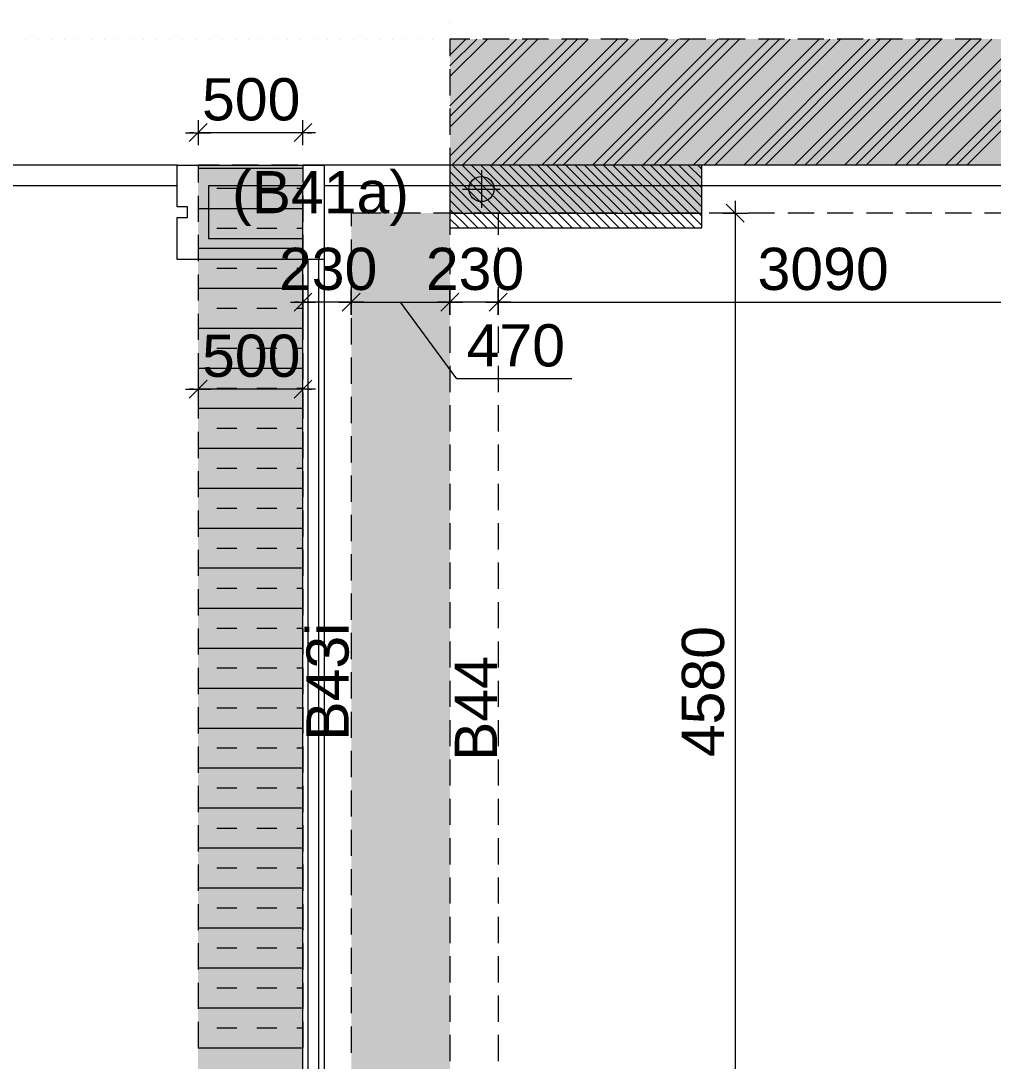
# Model space of a CAD drawing. Header units: millimetres. Extents: x -1303 to 98744, y -1303 to 90097.
# Drawn here: x 6349 to 10983, y 76402 to 81359 of the extents above; entities that cross this region are included whole.
import ezdxf

# ---------------------------------------------------------------- set-up
doc = ezdxf.new("R2010")
doc.units = ezdxf.units.MM
doc.layers.add('PDF_Geometry', color=7, linetype='Continuous')
doc.layers.add('PDF_Text', color=7, linetype='Continuous')
doc.layers.add('PDF_Solid Fills', color=192, linetype='Continuous', true_color=0xc2c0c0c0)
doc.styles.add('PDF ArialMT', font='arial.ttf')

msp = doc.modelspace()

# ---------------------------------------------------------------- hatches: boundary and pattern name
at = {"layer": 'PDF_Solid Fills', "true_color": 0x00007f}
h = msp.add_hatch(color=254, dxfattribs=at)
h.paths.add_polyline_path([(74624.31541, 16167.67383), (74624.31541, 15567.81796), (9799.46285, 14130.21454), (9804.28731, 14730.15409)], flags=0)
h.paths.add_polyline_path([(7404.275, 37242.73593), (8004.29925, 37242.73593), (8004.29925, 16872.72168), (7404.275, 16872.72168)], flags=0)
h.paths.add_polyline_path([(8004.29925, 16872.72168), (7983.4807, 16679.51365), (7983.31127, 16481.90264), (8004.55339, 16283.02302), (8047.46016, 16086.42856), (8111.52536, 15895.75776), (8195.3089, 15714.14292), (8297.03284, 15544.62953), (8413.99157, 15389.5038), (8546.60657, 15247.57974), (8696.06174, 15118.18072), (8860.41285, 15004.26957), (9037.28897, 14908.29987), (9223.47415, 14832.13321), (9415.6677, 14776.86981), (9610.40055, 14743.01796), (9804.28731, 14730.15409), (9799.46285, 14130.21454), (9584.16557, 14140.28601), (9363.53556, 14170.83718), (9140.28256, 14223.64598), (8917.70726, 14299.55851), (8699.36241, 14399.25246), (8488.88858, 14522.21955), (8289.92424, 14667.61267), (8106.02423, 14833.65595), (7940.23508, 15017.64068), (7795.09507, 15216.68973), (7672.21268, 15427.33299), (7572.77287, 15645.76255), (7497.02977, 15868.42256), (7444.47407, 16091.67659), (7414.09232, 16312.38925), (7404.275, 16527.68859), (7404.275, 16872.72168), (8004.29925, 16872.72168)], flags=0)
h.paths.add_polyline_path([(7194.30944, 37692.71099), (7194.30944, 80672.7138), (7694.3009, 80672.7138), (7694.3009, 37692.71099)], flags=0)

# ---------------------------------------------------------------- linework, layer by layer
at = {"layer": 'PDF_Geometry', "lineweight": 0}
for points in [[(8394.18852, 81359.31296), (8394.18852, 81359.31296)], [(8394.18852, 81349.15576), (8394.18852, 81349.15576)], [(6371.53994, 81272.1461), (6371.53994, 81272.1461)], [(6434.16607, 81272.1461), (6434.16607, 81272.1461)], [(6495.94559, 81272.1461), (6495.94559, 81272.1461)], [(6558.57172, 81272.1461), (6558.57172, 81272.1461)], [(6621.19734, 81272.1461), (6621.19734, 81272.1461)], [(6683.82346, 81272.1461), (6683.82346, 81272.1461)], [(6746.44908, 81272.1461), (6746.44908, 81272.1461)], [(6809.07521, 81272.1461), (6809.07521, 81272.1461)], [(6871.70134, 81272.1461), (6871.70134, 81272.1461)], [(6933.48086, 81272.1461), (6933.48086, 81272.1461)], [(6996.10648, 81272.1461), (6996.10648, 81272.1461)], [(7058.73261, 81272.1461), (7058.73261, 81272.1461)], [(7121.35873, 81272.1461), (7121.35873, 81272.1461)], [(7183.98435, 81272.1461), (7183.98435, 81272.1461)], [(7246.61048, 81272.1461), (7246.61048, 81272.1461)], [(7309.2361, 81272.1461), (7309.2361, 81272.1461)], [(7371.01613, 81272.1461), (7371.01613, 81272.1461)], [(7433.64227, 81272.1461), (7433.64227, 81272.1461)], [(7496.26736, 81272.1461), (7496.26736, 81272.1461)], [(7558.89349, 81272.1461), (7558.89349, 81272.1461)], [(7621.51962, 81272.1461), (7621.51962, 81272.1461)], [(7684.14575, 81272.1461), (7684.14575, 81272.1461)], [(7746.77188, 81272.1461), (7746.77188, 81272.1461)], [(7808.55089, 81272.1461), (7808.55089, 81272.1461)], [(7871.17702, 81272.1461), (7871.17702, 81272.1461)], [(7933.80315, 81272.1461), (7933.80315, 81272.1461)], [(7996.42928, 81272.1461), (7996.42928, 81272.1461)], [(8059.05437, 81272.1461), (8059.05437, 81272.1461)], [(8121.68051, 81272.1461), (8121.68051, 81272.1461)], [(8183.46054, 81272.1461), (8183.46054, 81272.1461)], [(8246.08668, 81272.1461), (8246.08668, 81272.1461)], [(8308.71177, 81272.1461), (8308.71177, 81272.1461)], [(8488.97329, 81272.1461), (8394.18852, 81272.1461), (8394.18852, 81190.8967)], [(8394.18852, 81195.12818), (8470.35519, 81272.1461)], [(8394.18852, 80954.785), (8711.54962, 81272.1461)], [(8394.18852, 80714.43356), (8951.89693, 81272.1461)], [(8394.18852, 81144.3504), (8521.97905, 81272.1461)], [(8394.18852, 80904.00722), (8762.3274, 81272.1461)], [(8394.18852, 81093.57263), (8572.75682, 81272.1461)], [(8394.18852, 80853.22945), (8813.10517, 81272.1461)], [(8394.18852, 81272.1461), (8394.18852, 81272.1461)], [(8394.18852, 81272.1461), (8394.18852, 81272.1461)], [(8394.18852, 81272.1461), (8394.18852, 81272.1461)], [(8402.65149, 80672.11875), (9002.67471, 81272.1461)], [(8453.42926, 80672.11875), (9053.45248, 81272.1461)], [(8676.00456, 81272.1461), (8551.59942, 81272.1461)], [(8592.22102, 80672.11875), (9192.24528, 81272.1461)], [(8642.9988, 80672.11875), (9243.02306, 81272.1461)], [(8693.77657, 80672.11875), (9293.80083, 81272.1461)], [(8863.88295, 81272.1461), (8738.63069, 81272.1461)], [(8832.56937, 80672.11875), (9432.59362, 81272.1461)], [(8883.34715, 80672.11875), (9483.3714, 81272.1461)], [(9051.7603, 81272.1461), (8926.50804, 81272.1461)], [(8934.12492, 80672.11875), (9534.14917, 81272.1461)], [(9072.91771, 80672.11875), (9672.94196, 81272.1461)], [(9238.79158, 81272.1461), (9113.54035, 81272.1461)], [(9123.69549, 80672.11875), (9723.71974, 81272.1461)], [(9174.47326, 80672.11875), (9774.49752, 81272.1461)], [(9426.66996, 81272.1461), (9301.4177, 81272.1461)], [(9313.26605, 80672.11875), (9913.29031, 81272.1461)], [(9364.04383, 80672.11875), (9964.06809, 81272.1461)], [(9415.6677, 80672.11875), (10014.84587, 81272.1461)], [(9613.70123, 81272.1461), (9488.44897, 81272.1461)], [(9553.6144, 80672.11875), (10153.63762, 81272.1461)], [(9604.39218, 80672.11875), (10204.4154, 81272.1461)], [(9656.01604, 80672.11875), (10256.0403, 81272.1461)], [(9801.57859, 81272.1461), (9676.32736, 81272.1461)], [(9793.96171, 80672.11875), (10393.98597, 81272.1461)], [(9844.73949, 80672.11875), (10444.76375, 81272.1461)], [(9988.60985, 81272.1461), (9864.20472, 81272.1461)], [(9896.36439, 80672.11875), (10496.38761, 81272.1461)], [(10034.31006, 80672.11875), (10634.33432, 81272.1461)], [(10176.48824, 81272.1461), (10051.23599, 81272.1461)], [(10085.08784, 80672.11875), (10685.11209, 81272.1461)], [(10136.7117, 80672.11875), (10736.73596, 81272.1461)], [(10363.51951, 81272.1461), (10239.11438, 81272.1461)], [(10274.6584, 80672.11875), (10874.68266, 81272.1461)], [(10326.28227, 80672.11875), (10926.30653, 81272.1461), (10801.05426, 81272.1461)], [(10377.06005, 80672.11875), (10977.0843, 81272.1461)], [(10551.39687, 81272.1461), (10426.14564, 81272.1461)], [(10515.00675, 80672.11875), (11115.03101, 81272.1461)], [(10566.63061, 80672.11875), (11166.65487, 81272.1461)], [(10739.27526, 81272.1461), (10614.023, 81272.1461)], [(10617.40839, 80672.11875), (11217.43264, 81272.1461)], [(10755.3551, 80672.11875), (11355.37832, 81272.1461)], [(10806.97896, 80672.11875), (11407.00322, 81272.1461)], [(10857.75673, 80672.11875), (11457.78099, 81272.1461)], [(8394.18852, 81128.27573), (8394.18852, 81003.86853)], [(8394.18852, 80941.2393), (8394.18852, 80815.98911)], [(7194.14001, 80826.14632), (7194.14001, 80826.14632)], [(7693.4548, 80826.14632), (7693.4548, 80826.14632)], [(7194.14001, 80749.13667), (7194.14001, 80749.13667)], [(7693.4548, 80749.13667), (7693.4548, 80749.13667)], [(8394.18852, 80753.36815), (8394.18852, 80672.11875), (8293.47906, 80672.11875)], [(6371.53994, 80672.11875), (6371.53994, 80672.11875)], [(6371.53994, 80672.11875), (6371.53994, 80672.11875)], [(6434.16607, 80672.11875), (6434.16607, 80672.11875)], [(6434.16607, 80672.11875), (6434.16607, 80672.11875)], [(6495.94559, 80672.11875), (6495.94559, 80672.11875)], [(6495.94559, 80672.11875), (6495.94559, 80672.11875)], [(6558.57172, 80672.11875), (6558.57172, 80672.11875)], [(6558.57172, 80672.11875), (6558.57172, 80672.11875)], [(6621.19734, 80672.11875), (6621.19734, 80672.11875)], [(6621.19734, 80672.11875), (6621.19734, 80672.11875)], [(6683.82346, 80672.11875), (6683.82346, 80672.11875)], [(6683.82346, 80672.11875), (6683.82346, 80672.11875)], [(6746.44908, 80672.11875), (6746.44908, 80672.11875)], [(6746.44908, 80672.11875), (6746.44908, 80672.11875)], [(6809.07521, 80672.11875), (6809.07521, 80672.11875)], [(6809.07521, 80672.11875), (6809.07521, 80672.11875)], [(6871.70134, 80672.11875), (6871.70134, 80672.11875)], [(6871.70134, 80672.11875), (6871.70134, 80672.11875)], [(6933.48086, 80672.11875), (6933.48086, 80672.11875)], [(6933.48086, 80672.11875), (6933.48086, 80672.11875)], [(6996.10648, 80672.11875), (6996.10648, 80672.11875)], [(6996.10648, 80672.11875), (6996.10648, 80672.11875)], [(7058.73261, 80672.11875), (7058.73261, 80672.11875)], [(7058.73261, 80672.11875), (7058.73261, 80672.11875)], [(7121.35873, 80672.11875), (7121.35873, 80672.11875)], [(7121.35873, 80672.11875), (7121.35873, 80672.11875)], [(7183.98435, 80672.11875), (7183.98435, 80672.11875)], [(7183.98435, 80672.11875), (7183.98435, 80672.11875)], [(7294.00287, 80672.11875), (7194.14001, 80672.11875), (7194.14001, 80588.34038)], [(7194.14001, 80672.11875), (7194.14001, 80672.11875)], [(7194.14001, 80672.11875), (7194.14001, 80672.11875)], [(7246.61048, 80672.11875), (7246.61048, 80672.11875)], [(7246.61048, 80672.11875), (7246.61048, 80672.11875)], [(7309.2361, 80672.11875), (7309.2361, 80672.11875)], [(7309.2361, 80672.11875), (7309.2361, 80672.11875)], [(7481.03464, 80672.11875), (7356.62899, 80672.11875)], [(7371.01613, 80672.11875), (7371.01613, 80672.11875)], [(7371.01613, 80672.11875), (7371.01613, 80672.11875)], [(7433.64227, 80672.11875), (7433.64227, 80672.11875)], [(7433.64227, 80672.11875), (7433.64227, 80672.11875)], [(7496.26736, 80672.11875), (7496.26736, 80672.11875)], [(7496.26736, 80672.11875), (7496.26736, 80672.11875)], [(7668.91201, 80672.11875), (7543.66078, 80672.11875)], [(7558.89349, 80672.11875), (7558.89349, 80672.11875)], [(7558.89349, 80672.11875), (7558.89349, 80672.11875)], [(7621.51962, 80672.11875), (7621.51962, 80672.11875)], [(7621.51962, 80672.11875), (7621.51962, 80672.11875)], [(7684.14575, 80672.11875), (7684.14575, 80672.11875)], [(7684.14575, 80672.11875), (7684.14575, 80672.11875)], [(7693.4548, 80672.11875), (7693.4548, 80672.11875)], [(7693.4548, 80672.11875), (7693.4548, 80672.11875)], [(7855.94327, 80672.11875), (7731.53814, 80672.11875)], [(7746.77188, 80672.11875), (7746.77188, 80672.11875)], [(7746.77188, 80672.11875), (7746.77188, 80672.11875)], [(7808.55089, 80672.11875), (7808.55089, 80672.11875)], [(7808.55089, 80672.11875), (7808.55089, 80672.11875)], [(7871.17702, 80672.11875), (7871.17702, 80672.11875)], [(7871.17702, 80672.11875), (7871.17702, 80672.11875)], [(8043.82166, 80672.11875), (7918.56941, 80672.11875)], [(7933.80315, 80672.11875), (7933.80315, 80672.11875)], [(7933.80315, 80672.11875), (7933.80315, 80672.11875)], [(7996.42928, 80672.11875), (7996.42928, 80672.11875)], [(7996.42928, 80672.11875), (7996.42928, 80672.11875)], [(8059.05437, 80672.11875), (8059.05437, 80672.11875)], [(8059.05437, 80672.11875), (8059.05437, 80672.11875)], [(8231.69902, 80672.11875), (8106.44779, 80672.11875)], [(8121.68051, 80672.11875), (8121.68051, 80672.11875)], [(8121.68051, 80672.11875), (8121.68051, 80672.11875)], [(8183.46054, 80672.11875), (8183.46054, 80672.11875)], [(8183.46054, 80672.11875), (8183.46054, 80672.11875)], [(8246.08668, 80672.11875), (8246.08668, 80672.11875)], [(8246.08668, 80672.11875), (8246.08668, 80672.11875)], [(8308.71177, 80672.11875), (8308.71177, 80672.11875)], [(8308.71177, 80672.11875), (8308.71177, 80672.11875)], [(8394.18852, 80672.11875), (8394.18852, 80672.11875)], [(8394.18852, 80672.11875), (8394.18852, 80672.11875)], [(8406.88297, 80672.11875), (8707.31814, 80372.53483)], [(8451.73605, 80672.11875), (8752.17122, 80372.53483)], [(8496.59016, 80672.11875), (8797.02533, 80372.53483)], [(8541.44324, 80672.11875), (8841.87842, 80372.53483)], [(8586.29736, 80672.11875), (8886.73253, 80372.53483)], [(8631.15148, 80672.11875), (8931.58665, 80372.53483)], [(8676.00456, 80672.11875), (8976.43973, 80372.53483)], [(8721.70476, 80672.11875), (9021.29384, 80372.53483)], [(8766.55888, 80672.11875), (9066.14693, 80372.53483)], [(8811.41196, 80672.11875), (9111.00104, 80372.53483)], [(8856.26607, 80672.11875), (9155.85516, 80372.53483)], [(8901.11916, 80672.11875), (9200.70824, 80372.53483)], [(8945.97327, 80672.11875), (9245.56235, 80372.53483)], [(8990.82739, 80672.11875), (9290.41544, 80372.53483)], [(9035.68047, 80672.11875), (9335.26955, 80372.53483)], [(9080.53458, 80672.11875), (9380.12367, 80372.53483)], [(9125.38766, 80672.11875), (9424.97675, 80372.53483)], [(9170.24178, 80672.11875), (9470.67695, 80372.53483)], [(9215.0959, 80672.11875), (9515.53107, 80372.53483)], [(9259.94898, 80672.11875), (9560.38416, 80372.53483)], [(9304.80309, 80672.11875), (9594.23601, 80383.53502)], [(9349.65617, 80672.11875), (9594.23601, 80428.38707)], [(9394.51029, 80672.11875), (9594.23601, 80473.23913)], [(9439.36441, 80672.11875), (9594.23601, 80518.09117)], [(9484.21749, 80672.11875), (9594.23601, 80562.95149)], [(9529.91769, 80672.11875), (9594.23601, 80607.80353)], [(9574.77181, 80672.11875), (9594.23601, 80652.65558)], [(7194.14001, 80656.88707), (7693.4548, 80656.88707)], [(8394.18852, 80640.80413), (8662.46402, 80372.53483)], [(7194.14001, 80606.95228), (7194.14001, 80606.95228)], [(7283.84721, 80561.25724), (7378.63301, 80561.25724)], [(7474.26387, 80561.25724), (7569.04967, 80561.25724)], [(7664.68053, 80561.25724), (7693.4548, 80561.25724)], [(7693.4548, 80606.95228), (7693.4548, 80606.95228)], [(8394.18852, 80595.95208), (8616.76382, 80372.53483)], [(7194.14001, 80544.33131), (7194.14001, 80544.33131)], [(7194.14001, 80525.71115), (7194.14001, 80401.30394)], [(7693.4548, 80544.33131), (7693.4548, 80544.33131)], [(8394.18852, 80551.10003), (8571.91074, 80372.53483)], [(7194.14001, 80481.70209), (7194.14001, 80481.70209)], [(7194.14001, 80465.62742), (7693.4548, 80465.62742)], [(7693.4548, 80481.70209), (7693.4548, 80481.70209)], [(8394.18852, 80505.39673), (8527.05662, 80372.53483)], [(7194.14001, 80419.92411), (7194.14001, 80419.92411)], [(7693.4548, 80441.92451), (7693.4548, 80441.92451)], [(7693.4548, 80419.92411), (7693.4548, 80419.92411)], [(7923.64697, 80441.92451), (7923.64697, 80441.92451)], [(7923.64697, 80441.92451), (7923.64697, 80441.92451)], [(8394.18852, 80460.54468), (8482.20251, 80372.53483)], [(8394.18852, 80415.69263), (8437.34942, 80372.53483)], [(9594.23601, 80441.92451), (9594.23601, 80441.92451)], [(9673.78806, 80441.92451), (9673.78806, 80441.92451)], [(9754.1862, 80441.92451), (9754.1862, 80441.92451)], [(7283.84721, 80370.84058), (7378.63301, 80370.84058)], [(7474.26387, 80370.84058), (7569.04967, 80370.84058)], [(7664.68053, 80370.84058), (7693.4548, 80370.84058)], [(8394.18852, 80372.53483), (8394.18852, 80372.53483)], [(8394.18852, 80372.53483), (8394.18852, 80372.53483)], [(8623.5346, 80372.53483), (8623.5346, 80372.53483)], [(8623.5346, 80372.53483), (8623.5346, 80372.53483)], [(7194.14001, 80357.29488), (7194.14001, 80357.29488)], [(7194.14001, 80338.68298), (7194.14001, 80213.42452)], [(7693.4548, 80357.29488), (7693.4548, 80357.29488)], [(7693.4548, 80355.60891), (7693.4548, 80355.60891)], [(7923.64697, 80355.60891), (7923.64697, 80355.60891)], [(7923.64697, 80355.60891), (7923.64697, 80355.60891)], [(7194.14001, 80294.67392), (7194.14001, 80294.67392)], [(7194.14001, 80275.21076), (7693.4548, 80275.21076)], [(7693.4548, 80294.67392), (7693.4548, 80294.67392)], [(7693.4548, 80292.97967), (7693.4548, 80292.97967)], [(7923.64697, 80292.97967), (7923.64697, 80292.97967)], [(7923.64697, 80292.97967), (7923.64697, 80292.97967)], [(8394.18852, 80288.74819), (8394.18852, 80288.74819)], [(8394.18852, 80288.74819), (8394.18852, 80288.74819)], [(8623.5346, 80288.74819), (8623.5346, 80288.74819)], [(8623.5346, 80288.74819), (8623.5346, 80288.74819)], [(7194.14001, 80232.04469), (7194.14001, 80232.04469)], [(7693.4548, 80232.04469), (7693.4548, 80232.04469)], [(7693.4548, 80230.35044), (7693.4548, 80230.35044)], [(7923.64697, 80230.35044), (7923.64697, 80230.35044)], [(7923.64697, 80230.35044), (7923.64697, 80230.35044)], [(8394.18852, 80226.97021), (8394.18852, 80226.97021)], [(8394.18852, 80226.97021), (8394.18852, 80226.97021)], [(8623.5346, 80226.97021), (8623.5346, 80226.97021)], [(8623.5346, 80226.97021), (8623.5346, 80226.97021)], [(7194.14001, 80169.42373), (7194.14001, 80169.42373)], [(7283.84721, 80180.42392), (7378.63301, 80180.42392)], [(7474.26387, 80180.42392), (7569.04967, 80180.42392)], [(7664.68053, 80180.42392), (7693.4548, 80180.42392)], [(7693.4548, 80169.42373), (7693.4548, 80169.42373)], [(7693.4548, 80167.72948), (7693.4548, 80167.72948)], [(7923.64697, 80167.72948), (7923.64697, 80167.72948)], [(7923.64697, 80167.72948), (7923.64697, 80167.72948)], [(7194.14001, 80150.80355), (7194.14001, 80026.39635)], [(8394.18852, 80164.34099), (8394.18852, 80164.34099)], [(8394.18852, 80164.34099), (8394.18852, 80164.34099)], [(8623.5346, 80164.34099), (8623.5346, 80164.34099)], [(8623.5346, 80164.34099), (8623.5346, 80164.34099)], [(7194.14001, 80106.7945), (7194.14001, 80106.7945)], [(7194.14001, 80084.7941), (7693.4548, 80084.7941)], [(7693.4548, 80106.7945), (7693.4548, 80106.7945)], [(7693.4548, 80105.10025), (7693.4548, 80105.10025)], [(7923.64697, 80105.10025), (7923.64697, 80105.10025)], [(7923.64697, 80105.10025), (7923.64697, 80105.10025)], [(8394.18852, 80101.72003), (8394.18852, 80101.72003)], [(8394.18852, 80101.72003), (8394.18852, 80101.72003)], [(8623.5346, 80101.72003), (8623.5346, 80101.72003)], [(8623.5346, 80101.72003), (8623.5346, 80101.72003)], [(7194.14001, 80045.01652), (7194.14001, 80045.01652)], [(7693.4548, 80045.01652), (7693.4548, 80045.01652)], [(7693.4548, 80018.77637), (7693.4548, 80018.77637)], [(7923.64697, 80018.77637), (7923.64697, 80018.77637)], [(7923.64697, 80018.77637), (7923.64697, 80018.77637)], [(8394.18852, 80018.77637), (8394.18852, 80018.77637)], [(8394.18852, 80018.77637), (8394.18852, 80018.77637)], [(8623.5346, 80018.77637), (8623.5346, 80018.77637)], [(8623.5346, 80018.77637), (8623.5346, 80018.77637)], [(7194.14001, 79982.38729), (7194.14001, 79982.38729)], [(7283.84721, 79990.00726), (7378.63301, 79990.00726)], [(7474.26387, 79990.00726), (7569.04967, 79990.00726)], [(7664.68053, 79990.00726), (7693.4548, 79990.00726)], [(7693.4548, 79982.38729), (7693.4548, 79982.38729)], [(7194.14001, 79963.76712), (7194.14001, 79838.51693)], [(7194.14001, 79919.76633), (7194.14001, 79919.76633)], [(7693.4548, 79919.76633), (7693.4548, 79919.76633)], [(7194.14001, 79894.37744), (7693.4548, 79894.37744)], [(7194.14001, 79857.1371), (7194.14001, 79857.1371)], [(7693.4548, 79857.1371), (7693.4548, 79857.1371)], [(7194.14001, 79794.50787), (7194.14001, 79794.50787)], [(7194.14001, 79775.89597), (7194.14001, 79650.6375)], [(7283.84721, 79799.5906), (7378.63301, 79799.5906)], [(7474.26387, 79799.5906), (7569.04967, 79799.5906)], [(7664.68053, 79799.5906), (7693.4548, 79799.5906)], [(7693.4548, 79794.50787), (7693.4548, 79794.50787)], [(7194.14001, 79731.8869), (7194.14001, 79731.8869)], [(7693.4548, 79731.8869), (7693.4548, 79731.8869)], [(7194.14001, 79703.96078), (7693.4548, 79703.96078)], [(7194.14001, 79669.25768), (7194.14001, 79669.25768)], [(7693.4548, 79669.25768), (7693.4548, 79669.25768)], [(7194.14001, 79604.09121), (7194.14001, 79604.09121)], [(7194.14001, 79588.85953), (7194.14001, 79463.60934)], [(7283.84721, 79609.17394), (7378.63301, 79609.17394)], [(7474.26387, 79609.17394), (7569.04967, 79609.17394)], [(7664.68053, 79609.17394), (7693.4548, 79609.17394)], [(7693.4548, 79604.09121), (7693.4548, 79604.09121)], [(7194.14001, 79513.54412), (7693.4548, 79513.54412)], [(7194.14001, 79400.9801), (7194.14001, 79275.72992)], [(7283.84721, 79417.90603), (7378.63301, 79417.90603)], [(7474.26387, 79417.90603), (7569.04967, 79417.90603)], [(7664.68053, 79417.90603), (7693.4548, 79417.90603)], [(7194.14001, 79323.12747), (7693.4548, 79323.12747)], [(7283.84721, 79227.48937), (7378.63301, 79227.48937)], [(7474.26387, 79227.48937), (7569.04967, 79227.48937)], [(7664.68053, 79227.48937), (7693.4548, 79227.48937)], [(7194.14001, 79213.95194), (7194.14001, 79088.70174)], [(7194.14001, 79132.71081), (7693.4548, 79132.71081)], [(7194.14001, 79026.07252), (7194.14001, 78900.82232)], [(7283.84721, 79037.07271), (7378.63301, 79037.07271)], [(7474.26387, 79037.07271), (7569.04967, 79037.07271)], [(7664.68053, 79037.07271), (7693.4548, 79037.07271)], [(7194.14001, 78942.29415), (7693.4548, 78942.29415)], [(7194.14001, 78838.19309), (7194.14001, 78713.79416)], [(7283.84721, 78846.65605), (7378.63301, 78846.65605)], [(7474.26387, 78846.65605), (7569.04967, 78846.65605)], [(7664.68053, 78846.65605), (7693.4548, 78846.65605)], [(7194.14001, 78751.87749), (7693.4548, 78751.87749)], [(7194.14001, 78651.16492), (7194.14001, 78525.91473)], [(7283.84721, 78656.23939), (7378.63301, 78656.23939)], [(7474.26387, 78656.23939), (7569.04967, 78656.23939)], [(7664.68053, 78656.23939), (7693.4548, 78656.23939)], [(7194.14001, 78560.60957), (7693.4548, 78560.60957)], [(7194.14001, 78463.2855), (7194.14001, 78338.87829)], [(7283.84721, 78465.82273), (7378.63301, 78465.82273)], [(7474.26387, 78465.82273), (7569.04967, 78465.82273)], [(7664.68053, 78465.82273), (7693.4548, 78465.82273)], [(7194.14001, 78370.19291), (7693.4548, 78370.19291)], [(7194.14001, 78276.25733), (7194.14001, 78151.00714)], [(7283.84721, 78275.40607), (7378.63301, 78275.40607)], [(7474.26387, 78275.40607), (7569.04967, 78275.40607)], [(7664.68053, 78275.40607), (7693.4548, 78275.40607)], [(7194.14001, 78179.77626), (7693.4548, 78179.77626)], [(7194.14001, 78088.37791), (7194.14001, 77963.12771)], [(7283.84721, 78084.98942), (7378.63301, 78084.98942)], [(7474.26387, 78084.98942), (7569.04967, 78084.98942)], [(7664.68053, 78084.98942), (7693.4548, 78084.98942)], [(7194.14001, 77989.3596), (7693.4548, 77989.3596)], [(7194.14001, 77901.34974), (7194.14001, 77776.09128)], [(7283.84721, 77894.57276), (7378.63301, 77894.57276)], [(7474.26387, 77894.57276), (7569.04967, 77894.57276)], [(7664.68053, 77894.57276), (7693.4548, 77894.57276)], [(7194.14001, 77798.94294), (7693.4548, 77798.94294)], [(7194.14001, 77713.47032), (7194.14001, 77588.22013)], [(7283.84721, 77704.1561), (7378.63301, 77704.1561)], [(7474.26387, 77704.1561), (7569.04967, 77704.1561)], [(7664.68053, 77704.1561), (7693.4548, 77704.1561)], [(7194.14001, 77608.52628), (7693.4548, 77608.52628)], [(7194.14001, 77526.43388), (7194.14001, 77401.18369)], [(7283.84721, 77512.89645), (7378.63301, 77512.89645)], [(7474.26387, 77512.89645), (7569.04967, 77512.89645)], [(7664.68053, 77512.89645), (7693.4548, 77512.89645)], [(7194.14001, 77418.10962), (7693.4548, 77418.10962)], [(7194.14001, 77338.56273), (7194.14001, 77213.30427)], [(7283.84721, 77322.47979), (7378.63301, 77322.47979)], [(7474.26387, 77322.47979), (7569.04967, 77322.47979)], [(7664.68053, 77322.47979), (7693.4548, 77322.47979)], [(7194.14001, 77227.69296), (7693.4548, 77227.69296)], [(7194.14001, 77150.6833), (7194.14001, 77026.2761)], [(7283.84721, 77132.06313), (7378.63301, 77132.06313)], [(7474.26387, 77132.06313), (7569.04967, 77132.06313)], [(7664.68053, 77132.06313), (7693.4548, 77132.06313)], [(7194.14001, 77037.2763), (7693.4548, 77037.2763)], [(7194.14001, 76963.64687), (7194.14001, 76838.39668)], [(7283.84721, 76941.64647), (7378.63301, 76941.64647)], [(7474.26387, 76941.64647), (7569.04967, 76941.64647)], [(7664.68053, 76941.64647), (7693.4548, 76941.64647)], [(7194.14001, 76846.85964), (7693.4548, 76846.85964)], [(7194.14001, 76775.77572), (7194.14001, 76651.36851)], [(7283.84721, 76751.22981), (7378.63301, 76751.22981)], [(7474.26387, 76751.22981), (7569.04967, 76751.22981)], [(7664.68053, 76751.22981), (7693.4548, 76751.22981)], [(7194.14001, 76656.44298), (7693.4548, 76656.44298)], [(7194.14001, 76588.73928), (7194.14001, 76463.48909)], [(7283.84721, 76560.81316), (7378.63301, 76560.81316)], [(7474.26387, 76560.81316), (7569.04967, 76560.81316)], [(7664.68053, 76560.81316), (7693.4548, 76560.81316)], [(7194.14001, 76465.18333), (7693.4548, 76465.18333)]]:
    msp.add_lwpolyline(points, dxfattribs=at)
at = {"layer": 'PDF_Geometry', "color": 222, "lineweight": 0, "true_color": 0xb8008a}
for points in [[(7151.8252, 80783.83151), (7236.45482, 80869.30412)], [(7194.14001, 80886.23004), (7194.14001, 80766.90558)], [(7736.61571, 80869.30412), (7651.13999, 80783.83151)], [(7693.4548, 80766.90558), (7693.4548, 80886.23004)], [(7134.05318, 80826.14632), (7254.22684, 80826.14632)], [(7173.8287, 80826.14632), (7153.51789, 80826.14632)], [(7693.4548, 80826.14632), (7194.14001, 80826.14632)], [(7753.54164, 80826.14632), (7634.21407, 80826.14632)], [(7713.76612, 80826.14632), (7734.07744, 80826.14632)], [(7151.8252, 79561.77639), (7236.45482, 79647.25728)], [(7194.14001, 79664.1832), (7194.14001, 79544.85047)], [(7736.61571, 79647.25728), (7651.13999, 79561.77639)], [(7693.4548, 79544.85047), (7693.4548, 79664.1832)], [(7134.05318, 79604.09121), (7254.22684, 79604.09121)], [(7173.8287, 79604.09121), (7153.51789, 79604.09121)], [(7693.4548, 79604.09121), (7194.14001, 79604.09121)], [(7753.54164, 79604.09121), (7634.21407, 79604.09121)], [(7713.76612, 79604.09121), (7734.07744, 79604.09121)]]:
    msp.add_lwpolyline(points, dxfattribs=at)
at = {"layer": 'PDF_Geometry', "color": 9, "lineweight": 0, "true_color": 0xc0c0c0}
for points in [[(7094.27715, 80672.11875), (1642.43653, 80672.11875)], [(16709.0493, 57187.39747), (16709.0493, 80672.11875), (7794.16426, 80672.11875)], [(7094.27715, 80572.25744), (5963.62504, 80572.25744), (5963.62504, 19067.67657)], [(7693.4548, 76036.95246), (7693.4548, 80572.25744)], [(16609.18593, 75662.04487), (16609.18593, 80572.25744), (7794.16426, 80572.25744), (7794.16426, 37392.52789), (7794.16426, 36622.39829), (8004.04512, 36622.39829), (7981.19553, 36706.18492)], [(7718.84369, 76036.95246), (7718.84369, 80221.88748)], [(7768.77537, 76036.95246), (7768.77537, 80221.88748)]]:
    msp.add_lwpolyline(points, dxfattribs=at)
for points in [[(7094.27715, 80672.11875), (7794.16426, 80672.11875), (7794.16426, 80221.88748), (7094.27715, 80221.88748), (7094.27715, 80422.46135), (7144.20833, 80422.46135), (7144.20833, 80472.39613), (7094.27715, 80472.39613)], [(7244.07169, 80322.60004), (7693.45499, 80322.60004), (7693.45499, 80572.25744), (7244.07169, 80572.25744)]]:
    msp.add_lwpolyline(points, close=True, dxfattribs=at)
at = {"layer": 'PDF_Geometry', "color": 157, "lineweight": 0, "true_color": 0x3f5f7f}
for points in [[(7763.69781, 80672.11875), (7693.4548, 80672.11875), (7693.4548, 80588.34038)], [(7951.57516, 80672.11875), (7826.3229, 80672.11875)], [(8138.60643, 80672.11875), (8014.20129, 80672.11875)], [(8326.48482, 80672.11875), (8201.23256, 80672.11875)], [(8513.51608, 80672.11875), (8389.10992, 80672.11875)], [(8701.39345, 80672.11875), (8576.14222, 80672.11875)], [(8889.27184, 80672.11875), (8764.01958, 80672.11875)], [(9076.3031, 80672.11875), (8951.05085, 80672.11875)], [(9264.18046, 80672.11875), (9138.92923, 80672.11875)], [(9451.21173, 80672.11875), (9325.9605, 80672.11875)], [(9639.09011, 80672.11875), (9513.83786, 80672.11875)], [(9826.12138, 80672.11875), (9701.71625, 80672.11875)], [(10013.99874, 80672.11875), (9888.74751, 80672.11875)], [(10201.03104, 80672.11875), (10076.62488, 80672.11875)], [(10388.9084, 80672.11875), (10263.65614, 80672.11875)], [(10575.93967, 80672.11875), (10451.53453, 80672.11875)], [(10763.81806, 80672.11875), (10638.5658, 80672.11875)], [(10951.69541, 80672.11875), (10826.44315, 80672.11875)], [(7693.4548, 80525.71115), (7693.4548, 80401.30394)], [(8066.67125, 80441.92451), (7923.64697, 80441.92451), (7923.64697, 80380.14654)], [(8253.70251, 80441.92451), (8128.45129, 80441.92451)], [(8441.5809, 80441.92451), (8316.32865, 80441.92451)], [(8394.18852, 80441.92451), (8394.18852, 80339.52597)], [(8628.61217, 80441.92451), (8504.20704, 80441.92451)], [(8623.5346, 80441.92451), (8623.5346, 80339.52597)], [(8816.48953, 80441.92451), (8691.2383, 80441.92451)], [(9003.52183, 80441.92451), (8879.11566, 80441.92451)], [(9191.39919, 80441.92451), (9066.14693, 80441.92451)], [(9379.27654, 80441.92451), (9254.02531, 80441.92451)], [(9566.30885, 80441.92451), (9441.05659, 80441.92451)], [(9754.1862, 80441.92451), (9628.93394, 80441.92451)], [(9941.21747, 80441.92451), (9815.96624, 80441.92451)], [(10129.09586, 80441.92451), (10003.8436, 80441.92451)], [(10316.12712, 80441.92451), (10191.72096, 80441.92451)], [(10504.00449, 80441.92451), (10378.75326, 80441.92451)], [(10691.03575, 80441.92451), (10566.63061, 80441.92451)], [(10878.91414, 80441.92451), (10753.66189, 80441.92451)], [(11065.94541, 80441.92451), (10941.54027, 80441.92451)], [(7693.4548, 80338.68298), (7693.4548, 80213.42452)], [(7923.64697, 80317.52557), (7923.64697, 80192.26711)], [(8394.18852, 80276.89673), (8394.18852, 80152.4978)], [(8623.5346, 80276.89673), (8623.5346, 80152.4978)], [(7693.4548, 80150.80355), (7693.4548, 80026.39635)], [(7923.64697, 80129.64614), (7923.64697, 80004.39596)], [(8394.18852, 80089.86857), (8394.18852, 79964.61837)], [(8623.5346, 80089.86857), (8623.5346, 79964.61837)], [(7693.4548, 79963.76712), (7693.4548, 79838.51693)], [(7923.64697, 79942.60971), (7923.64697, 79817.35952)], [(8394.18852, 79901.98915), (8394.18852, 79777.58194)], [(8623.5346, 79901.98915), (8623.5346, 79777.58194)], [(7693.4548, 79775.89597), (7693.4548, 79650.6375)], [(7923.64697, 79754.73856), (7923.64697, 79629.48009)], [(8394.18852, 79714.96098), (8394.18852, 79589.71079)], [(8623.5346, 79714.96098), (8623.5346, 79589.71079)], [(7693.4548, 79588.85953), (7693.4548, 79463.60934)], [(7923.64697, 79567.70213), (7923.64697, 79442.45193)], [(8394.18852, 79527.08156), (8394.18852, 79402.67435)], [(8623.5346, 79527.08156), (8623.5346, 79402.67435)], [(7693.4548, 79400.9801), (7693.4548, 79275.72992)], [(7923.64697, 79379.8227), (7923.64697, 79254.57251)], [(8394.18852, 79340.05339), (8394.18852, 79214.79493)], [(8623.5346, 79340.05339), (8623.5346, 79214.79493)], [(7693.4548, 79213.95194), (7693.4548, 79088.70174)], [(7923.64697, 79191.95154), (7923.64697, 79067.54434)], [(8394.18852, 79152.17396), (8394.18852, 79026.92377)], [(8623.5346, 79152.17396), (8623.5346, 79026.92377)], [(7693.4548, 79026.07252), (7693.4548, 78900.82232)], [(7923.64697, 79004.91511), (7923.64697, 78879.66491)], [(8394.18852, 78965.13753), (8394.18852, 78839.88734)], [(8623.5346, 78965.13753), (8623.5346, 78839.88734)], [(7693.4548, 78838.19309), (7693.4548, 78713.79416)], [(7923.64697, 78817.03568), (7923.64697, 78692.63675)], [(8394.18852, 78777.26638), (8394.18852, 78652.00791)], [(8623.5346, 78777.26638), (8623.5346, 78652.00791)], [(7693.4548, 78651.16492), (7693.4548, 78525.91473)], [(7923.64697, 78630.00752), (7923.64697, 78504.75732)], [(8394.18852, 78589.38695), (8394.18852, 78464.97975)], [(8623.5346, 78589.38695), (8623.5346, 78464.97975)], [(7693.4548, 78463.2855), (7693.4548, 78338.87829)], [(7923.64697, 78442.1281), (7923.64697, 78316.8779)], [(8394.18852, 78402.35051), (8394.18852, 78277.10033)], [(8623.5346, 78402.35051), (8623.5346, 78277.10033)], [(7693.4548, 78276.25733), (7693.4548, 78151.00714)], [(7923.64697, 78255.09992), (7923.64697, 78129.84974)], [(8394.18852, 78214.47936), (8394.18852, 78090.07215)], [(8623.5346, 78214.47936), (8623.5346, 78090.07215)], [(7693.4548, 78088.37791), (7693.4548, 77963.12771)], [(7923.64697, 78067.2205), (7923.64697, 77941.97031)], [(8394.18852, 78027.44293), (8394.18852, 77902.19273)], [(8623.5346, 78027.44293), (8623.5346, 77902.19273)], [(7693.4548, 77901.34974), (7693.4548, 77776.09128)], [(7923.64697, 77880.19234), (7923.64697, 77754.93387)], [(8394.18852, 77839.5635), (8394.18852, 77715.16457)], [(8623.5346, 77839.5635), (8623.5346, 77715.16457)], [(7693.4548, 77713.47032), (7693.4548, 77588.22013)], [(7923.64697, 77692.31291), (7923.64697, 77567.06272)], [(8394.18852, 77652.53533), (8394.18852, 77527.28514)], [(8623.5346, 77652.53533), (8623.5346, 77527.28514)], [(7693.4548, 77526.43388), (7693.4548, 77401.18369)], [(7923.64697, 77504.43349), (7923.64697, 77380.02629)], [(8394.18852, 77464.65591), (8394.18852, 77339.40572)], [(8623.5346, 77464.65591), (8623.5346, 77339.40572)], [(7693.4548, 77338.56273), (7693.4548, 77213.30427)], [(7923.64697, 77317.40532), (7923.64697, 77192.14686)], [(8394.18852, 77277.62774), (8394.18852, 77152.37755)], [(8623.5346, 77277.62774), (8623.5346, 77152.37755)], [(7693.4548, 77150.6833), (7693.4548, 77026.2761)], [(7923.64697, 77129.52589), (7923.64697, 77005.11869)], [(8394.18852, 77089.74832), (8394.18852, 76964.49812)], [(8623.5346, 77089.74832), (8623.5346, 76964.49812)], [(7693.4548, 76963.64687), (7693.4548, 76838.39668)], [(7923.64697, 76942.48946), (7923.64697, 76817.23927)], [(8394.18852, 76901.8689), (8394.18852, 76777.46169)], [(8623.5346, 76901.8689), (8623.5346, 76777.46169)], [(7693.4548, 76775.77572), (7693.4548, 76651.36851)], [(7923.64697, 76754.61831), (7923.64697, 76630.2111)], [(8394.18852, 76714.84073), (8394.18852, 76589.59054)], [(8623.5346, 76714.84073), (8623.5346, 76589.59054)], [(7693.4548, 76588.73928), (7693.4548, 76463.48909)], [(7923.64697, 76567.58188), (7923.64697, 76442.33168)], [(8394.18852, 76526.96131), (8394.18852, 76402.5541)], [(8623.5346, 76526.96131), (8623.5346, 76402.5541)]]:
    msp.add_lwpolyline(points, dxfattribs=at)
at = {"layer": 'PDF_Geometry', "color": 5, "lineweight": 0}
for points in [[(8394.18852, 80372.53483), (9594.23665, 80372.53483), (9594.23665, 80672.12372), (8394.18852, 80672.12372)], [(8394.18852, 80441.92451), (9594.23665, 80441.92451), (9594.23665, 80672.1171), (8394.18852, 80672.1171)]]:
    msp.add_lwpolyline(points, close=True, dxfattribs=at)
at = {"layer": 'PDF_Geometry', "color": 20, "lineweight": 0, "true_color": 0xff4405}
for points in [[(8543.98255, 80647.58112), (8543.98255, 80467.31339)], [(8454.27535, 80557.02576), (8633.68975, 80557.02576)]]:
    msp.add_lwpolyline(points, dxfattribs=at)
at = {"layer": 'PDF_Geometry', "color": 122, "lineweight": 0, "true_color": 0x00b88a}
for points in [[(9796.50102, 80399.60969), (9711.0253, 80485.09057)], [(9754.1862, 80382.68377), (9754.1862, 80502.0165)], [(9694.09937, 80441.92451), (9813.42694, 80441.92451)], [(9754.1862, 75882.0819), (9754.1862, 80422.46135)], [(7693.4548, 80078.86837), (7693.4548, 79958.69265)], [(7634.21407, 80018.77637), (7753.54164, 80018.77637)], [(7651.13999, 79976.46156), (7736.61571, 80061.09119)], [(7673.98957, 80018.77637), (7653.67929, 80018.77637)], [(7923.64697, 80018.77637), (7693.4548, 80018.77637)], [(7964.26961, 80018.77637), (7943.95829, 80018.77637), (8373.8772, 80018.77637), (8353.56589, 80018.77637)], [(8974.74755, 79654.02599), (8426.34716, 79654.02599), (8158.91775, 80018.77637)], [(8623.5346, 80018.77637), (8394.18852, 80018.77637)], [(8664.1562, 80018.77637), (8643.84592, 80018.77637), (11693.89682, 80018.77637), (11673.58654, 80018.77637)]]:
    msp.add_lwpolyline(points, dxfattribs=at)
for points in [[(7923.64697, 80078.86837), (7923.64697, 79958.69265)], [(8394.18852, 79958.69265), (8394.18852, 80078.86837)], [(8623.5346, 80078.86837), (8623.5346, 79958.69265)], [(7863.56015, 80018.77637), (7983.73484, 80018.77637)], [(7881.33216, 79976.46156), (7965.96179, 80061.09119)], [(8454.27535, 80018.77637), (8334.10066, 80018.77637)], [(8436.50334, 80061.09119), (8351.02658, 79976.46156)], [(8563.44778, 80018.77637), (8683.62143, 80018.77637)], [(8581.21979, 79976.46156), (8666.69551, 80061.09119)]]:
    msp.add_lwpolyline(points, close=True, dxfattribs=at)
at = {"layer": 'PDF_Geometry', "color": 20, "lineweight": 0, "true_color": 0xff4405}
msp.add_circle((8544.25634, 80557.64875), 59.93812, dxfattribs=at)
at = {"layer": 'PDF_Geometry', "color": 7, "lineweight": 0, "true_color": 0xffffff}
msp.add_circle((8544.30557, 80557.71726), 59.98732, dxfattribs=at)
at = {"layer": 'PDF_Solid Fills', "color": 254, "lineweight": 0, "true_color": 0x00007f}
for points in [[(8394.27324, 80672.7138), (8394.27324, 81272.73289), (16709.30344, 80672.7138), (16709.30344, 81272.73289)], [(8394.27324, 75862.70139), (8394.27324, 80442.69312), (7924.23996, 75862.70139), (7924.23996, 80442.69312)]]:
    msp.add_solid(points, dxfattribs=at)
at = {"layer": 'PDF_Solid Fills', "lineweight": 0}
msp.add_solid([(8394.27324, 80442.69312), (8394.27324, 80672.7138), (9594.32071, 80442.69312), (9594.32071, 80672.7138)], dxfattribs=at)

# ---------------------------------------------------------------- texts
at = {"layer": 'PDF_Text', "char_height": 201.084641, "attachment_point": 4, "style": 'PDF ArialMT'}
for s, insert in [('500', (7212.72538, 80983.92935)), ('230', (7579.44049, 80175.87999)), ('230', (8279.46977, 80175.87999)), ('3090', (9860.13251, 80175.87999)), ('470', (8473.73049, 79811.43021)), ('500', (7212.72538, 79761.819))]:
    msp.add_mtext(s, dxfattribs=dict(at, insert=insert))
at = {"layer": 'PDF_Text', "color": 6, "insert": (7355.73158, 80512.51736), "char_height": 201.084641, "attachment_point": 4, "style": 'PDF ArialMT'}
msp.add_mtext('(B41a)', dxfattribs=at)
at = {"layer": 'PDF_Text', "color": 6, "char_height": 201.084641, "attachment_point": 4, "rotation": 90, "style": 'PDF ArialMT'}
for s, insert in [('B43i', (7812.25698, 77929.03659)), ('B44', (8517.85971, 77832.242))]:
    msp.add_mtext(s, dxfattribs=dict(at, insert=insert))
at = {"layer": 'PDF_Text', "insert": (9601.00916, 77850.42488), "char_height": 201.084641, "attachment_point": 4, "rotation": 90, "style": 'PDF ArialMT'}
msp.add_mtext('4580', dxfattribs=at)

doc.saveas('drawing.dxf')
